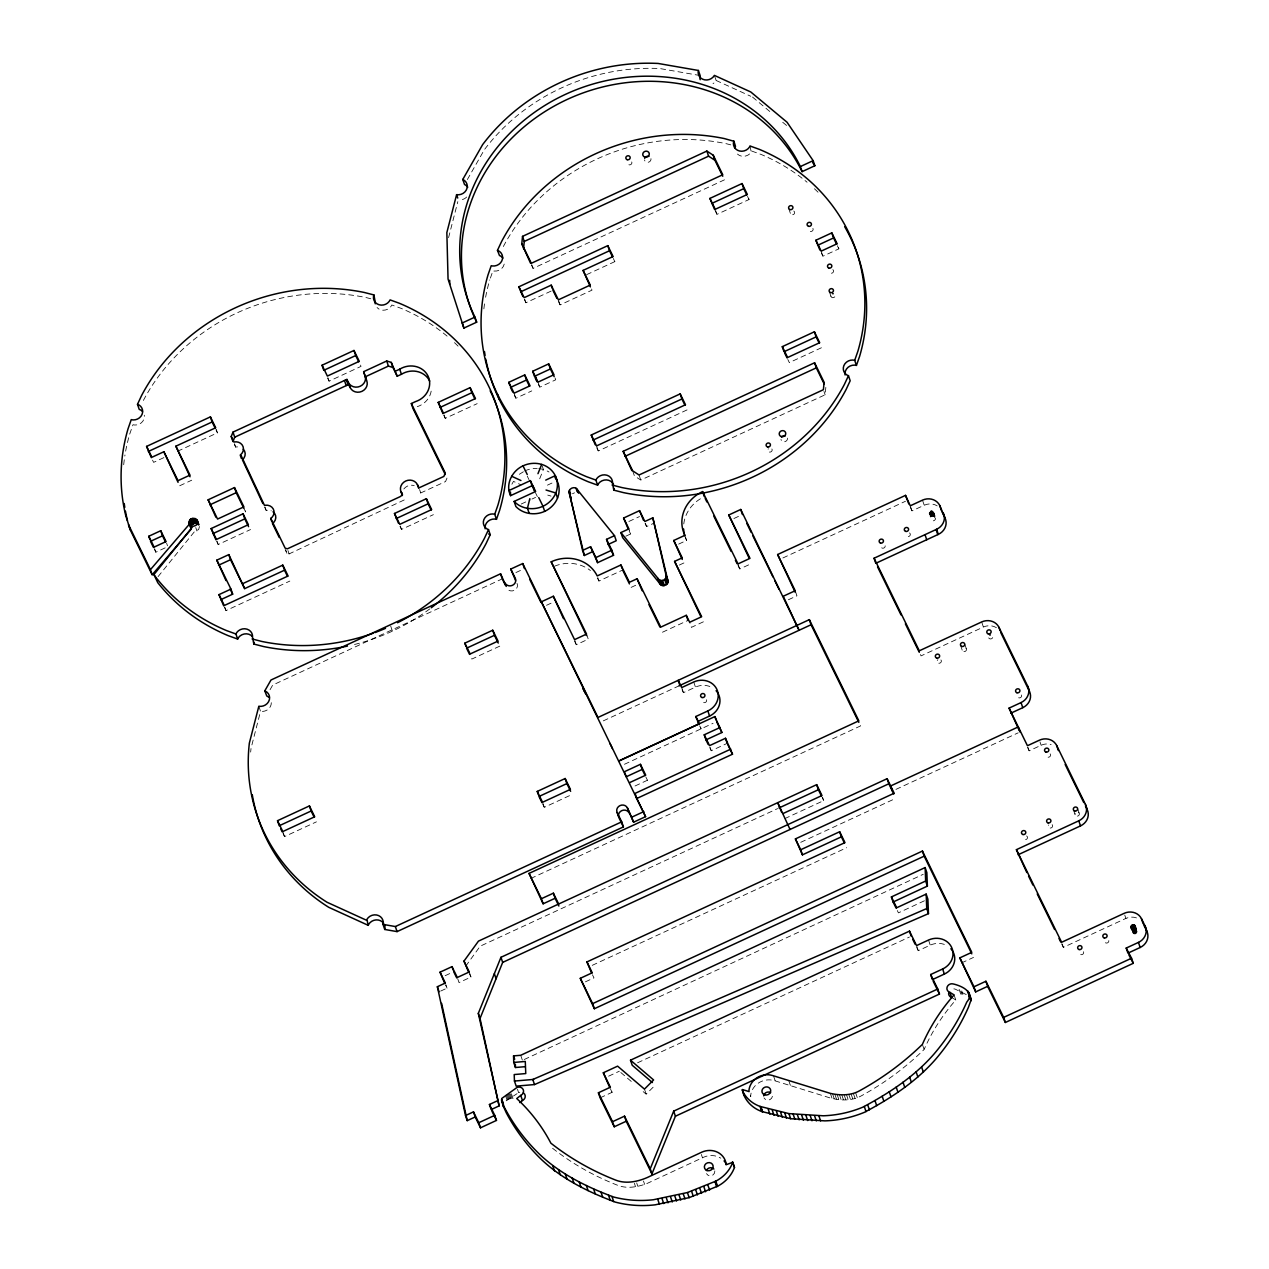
<?xml version="1.0" encoding="UTF-8"?>
<svg xmlns="http://www.w3.org/2000/svg" width="1269" height="1269" viewBox="0 0 1269 1269"><rect width="100%" height="100%" fill="white"/><g stroke="black" fill="none" stroke-linecap="round" stroke-linejoin="round"><path stroke-width="0.75" stroke-dasharray="5 3.75" d="M632.692 470.847L634.405 475.923L640.766 480.063L825.12 394.786L825.833 387.378M258.828 706.262L260.542 711.322L251.056 748.218A193.554 176.819 -18.7 0 0 250.659 752.073M448.56 237.668L457.823 201.644M1132.931 931.367C1131.742 935.11 1138.404 934.46 1136.961 931.065M490.389 278.101L492.943 270.773L494.022 271.058A8.804 8.042 -18.7 0 0 504.221 264.095M539.69 478.778L543.418 469.498L541.689 464.406M446.974 478.096L445.578 481.522L420.721 492.959L419.135 489.707M750.011 145.983L751.232 152.106A8.804 8.042 -18.7 0 1 737.463 154.072M511.883 484.219L513.485 481.395L521.131 484.901M467.357 179.548L484.361 149.71A193.554 176.819 -18.7 0 1 659.832 68.542L700.123 75.537M270.043 689.733L272.692 685.07L502.286 578.87M465.691 966.201L480.174 946.198L777.659 808.591M714.399 75.394L716.128 80.47L714.78 82.231A8.724 7.963 -18.7 0 1 713.019 83.643M158.07 576.634L194.68 531.394L198.662 529.554L199.455 526.508M954.082 994.912L955.811 1000.02L953.352 1002.827A193.205 176.502 -18.7 0 0 924.118 1049.479A271.534 248.058 -18.7 0 1 861.159 1095.94C851.737 1101.143 840.015 1100.715 829.878 1097.859L774.344 1080.633A17.592 16.069 -18.7 0 0 750.709 1095.242L750.74 1096.686L749.027 1091.578M643.193 1091.641L646.191 1094.195L655.312 1085.027M404.224 499.954L289.094 553.903L286.873 553.236L285.176 549.731M506.188 1100.794L517.07 1093.656M519.307 474.32L523.367 471.782M572.462 493.752L574.524 492.8M552.586 1148.271A271.534 248.058 -18.7 0 0 617.717 1185.309C627.029 1189.005 637.704 1186.991 646.825 1183.58L703.423 1157.312A17.592 16.069 -18.7 0 1 720.76 1158.153M524.224 1059.52L923.261 874.293M924.419 900.784L898.42 912.855L896.913 909.762M531.33 264.824L533.059 268.378L724.488 179.817M327.576 378.051L329.083 381.16L360.999 366.392L359.841 363.013M163.875 457.617L153.628 462.36L152.106 459.251M177.581 451.272L217.427 432.84L216.285 429.445M524.383 299.643L525.905 302.752L552.935 290.252M586.579 274.675L614.831 261.62L613.673 258.226M715.43 211.257L716.953 214.366L749.043 199.519L747.901 196.14M558.503 301.657L560.089 304.925L591.988 290.157L590.275 285.081M179.722 485.757L191.714 480.205M154.31 549.08L155.817 552.189L167.778 546.653L166.636 543.259M514.31 395.167L515.817 398.276L531.774 390.9M538.421 384.475L539.737 387.188L555.695 379.812L553.966 374.72M821.392 253.102L822.899 256.211L838.857 248.835L837.714 245.44M216.666 541.403L218.189 544.512L250.548 529.538M224.486 607.486L226.009 610.595L289.824 581.075M399.973 526.318L401.48 529.411L433.395 514.659M596.779 447.878L598.286 450.987L687.211 409.839M821.424 347.754L789.334 362.601L787.827 359.492M547.431 485.155L553.807 482.204M521.226 504.031L530.188 499.891M531.981 499.05L535.566 497.4M515.912 572.557L521.036 570.193M628.869 521.48L639.513 516.562M625.839 536.184L630.63 533.963L628.901 528.887M645.064 523.494L646.571 526.587L654.55 522.891M546.511 605.313L551.634 602.934M597.302 578.093A35.199 32.137 -18.6 0 1 598.952 581.028L622.651 570.051M678.645 544.115L686.592 540.435L685.45 537.025M733.91 518.513L740.747 515.357M499.748 646.159L471.862 659.055L470.355 655.962M631.137 587.388L638.783 583.851M679.359 565.054L683.959 562.928M574.587 641.242L576.285 644.715L588.261 639.164L586.548 634.072M737.987 565.482L739.716 569.02L751.708 563.452M782.894 557.963L905.463 501.271M910.396 507.41L911.967 510.899L924.213 505.236A13.198 12.055 -18.7 0 1 937.188 505.871M662.466 632.232L687.988 620.414M703.391 621.81L691.399 627.362L689.67 622.27M788.382 599.761L796.932 595.811L795.203 590.735M283.003 833.511L284.526 836.604L316.425 821.852M603.298 720.871L678.138 686.259M682.04 689.765L683.452 692.668L695.46 687.116A17.592 16.069 -18.7 0 1 712.797 687.957M624.443 764.287L713.067 723.298M542.751 804.229L544.274 807.338L572.16 794.442M635.039 785.987L647.444 780.245L646.302 776.866M709.736 747.631L711.259 750.74L727.2 743.348M996.403 627.679A13.198 12.055 -18.7 0 0 983.396 627.045L921.008 655.899L919.295 650.807M530.759 878.497L860.556 725.931L859.414 722.537M445.181 975.687L452.018 972.53M784.75 818.632L823.692 800.612L822.55 797.218M440.676 991.073L447.069 988.123L445.911 984.728M469.276 971.959L470.989 977.051L459.029 982.587L457.3 977.495M895.962 789.381L1018.182 732.832M800.723 842.33L895.898 798.296M1027.493 747.393L1029.159 750.804L1041.119 745.268A13.198 12.055 -18.7 0 1 1051.144 744.538M592.242 965.344L846.693 847.708M585.421 981.825L593.971 977.876L592.449 974.766M608.612 1076.191L619.32 1071.226M637.577 1062.787L909.413 937.045M600.126 1097.844L612.102 1092.323L610.373 1087.232M916.694 947.467L918.264 950.687L930.24 945.151A17.592 16.069 -18.7 0 1 947.578 945.992M961.553 962.949L973.513 957.413M1061.598 943.803L1063.343 947.356L1125.889 918.423A13.198 12.055 -18.7 0 1 1138.896 919.057M443.722 415.233L445.245 418.342L477.176 403.653M264.555 507.061L266.236 510.535L267.188 510.297A8.09 7.392 -18.7 0 1 271.265 510.804M730.754 144.856L725.947 143.619A193.554 176.819 -18.7 0 0 503.301 246.614M370.802 298.77L365.98 297.533A193.554 176.819 -18.7 0 0 143.334 400.528M547.748 495.1L551.016 496.1M751.724 151.059L761.035 154.421A193.554 176.819 -18.7 0 1 807.068 182.228M716.128 80.47L750.772 96.27M966.28 994.579L955.065 989.074A4.775 4.362 -18.7 0 0 950.386 989.994M951.655 997.466L955.811 1000.02M752.501 97.063L772.139 113.449M782.719 122.284L787.256 126.059M934.539 517.244C937.934 519.862 931.018 523.066 931.097 518.847M620.811 1072.511L632.755 1082.711M837.334 245.726L838.857 248.835M747.52 196.409L749.043 199.519M613.308 258.511L614.831 261.62M822.185 797.503L823.692 800.612M629.107 530.87L630.63 533.963M699.695 725.931L701.107 728.818L699.393 723.727M535.375 492.499L537.358 496.576M527.269 476.145L528.967 479.619M645.921 777.151L647.444 780.245M610.532 1089.103L612.102 1092.323M234.305 444.324L235.653 447.1A8.122 7.424 -18.7 0 1 239.809 447.18M215.92 429.731L217.427 432.84M243.918 508.441L245.631 511.946L244.489 508.568M469.482 973.942L470.989 977.051M445.546 985.014L447.069 988.123M1135.406 927.02L1137.135 932.096M1135.279 927.528L1136.992 932.62M1135.009 928.02L1136.723 933.096M1134.613 928.416L1136.326 933.508M1134.121 928.718L1135.85 933.794M1133.582 928.892L1135.295 933.984M1133.011 928.94L1134.724 934.016M1132.456 928.845L1134.169 933.921M1131.948 928.607L1133.677 933.698M1131.091 927.338L1133.265 933.349M1124.746 915.028L1125.889 918.423M1077.46 808.131L1079.189 813.207M1073.479 809.971L1075.208 815.047M1039.977 741.889L1041.119 745.268M1028.017 747.425L1029.159 750.804M981.667 621.953L983.396 627.045M922.484 500.145L924.213 505.236M964.599 643.653L966.328 648.745M1062.201 943.962L1063.343 947.356M960.601 645.398L962.314 650.474M910.254 505.808L911.967 510.899M821.186 251.135L822.899 256.211M829.307 291.569L831.021 296.66M788.779 208.592L790.492 213.668M823.978 391.391L825.12 394.786M715.24 209.29L716.953 214.366M961.775 990.978L962.917 994.373M960.728 990.994L961.886 994.404M959.126 989.392L960.855 994.484M928.511 940.059L930.24 945.151M916.551 945.595L918.264 950.687M922.389 1044.371L924.118 1049.479M855.655 1092.847L857.368 1097.955M853.371 1093.45L855.1 1098.557M851.087 1093.941L852.8 1099.049M639.053 474.987L640.766 480.063M848.771 1094.338L850.484 1099.43M846.439 1094.608L848.168 1099.7M844.107 1094.766L845.836 1099.858M841.775 1094.814L843.504 1099.906M839.459 1094.75L841.173 1099.842M645.429 523.193L646.571 526.587M837.143 1094.576L838.872 1099.668M834.859 1094.29L836.572 1099.382M693.731 682.008L695.46 687.116M832.591 1093.894L834.32 1098.986M830.354 1093.386L832.083 1098.478M710.101 747.346L711.259 750.74M558.376 299.833L560.089 304.925M681.723 687.56L683.452 692.668M596.573 445.895L598.286 450.987M531.901 264.983L533.059 268.378M524.763 299.357L525.905 302.752M788.779 1080.649L790.508 1085.741M773.551 1075.953L775.264 1081.061M538.024 382.112L539.737 387.188M514.104 393.184L515.817 398.276M701.36 1154.473L702.518 1157.883M444.102 414.963L445.245 418.342M644.462 1089.119L646.191 1094.195M542.561 802.262L544.274 807.338M419.579 489.564L420.721 492.959M643.478 1181.011L644.62 1184.405M636.673 1182.882L637.831 1186.277M634.373 1183.279L635.515 1186.674M400.338 526.032L401.48 529.411M327.941 377.765L329.083 381.16M390.693 626.045L392.407 631.137M520.718 1055.285L522.431 1060.345M517.466 1089.246L518.624 1092.641A4.775 4.362 -18.7 0 1 519.814 1092.26M511.423 1093.783L513.136 1098.891M510.392 1093.846L512.105 1098.954M509.361 1093.973L511.074 1099.081M508.33 1094.179L510.059 1099.287M507.33 1094.465L509.059 1099.557M506.347 1094.798L508.076 1099.906M505.395 1095.226L507.108 1100.318M287.952 550.524L289.094 553.903M285.715 549.842L286.873 553.236M265.078 507.14L266.236 510.535M234.511 443.706L235.653 447.1M217.047 541.133L218.189 544.512M224.867 607.201L226.009 610.595M195.759 527.571L196.901 530.965M282.813 831.544L284.526 836.604M154.675 548.795L155.817 552.189M738.003 563.912L739.716 569.02M597.81 577.633L598.952 581.028M574.571 639.624L576.285 644.715M706.468 699.742A2.205 2.015 -18.7 0 1 704.247 702.693A2.205 2.015 -18.7 0 1 702.709 699.568M524.731 470.942A24.634 22.509 -18.7 0 1 537.215 468.435M538.786 468.562A24.634 22.509 -18.7 0 1 549.033 472.02M429.731 608.93A193.554 176.819 -18.7 0 1 353.004 644.842M123.696 464.724A193.554 176.819 -18.7 0 1 124.981 455M125.647 451.129A193.554 176.819 -18.7 0 1 129.787 433.839L132.975 424.718L134.768 425.036A8.804 8.042 -18.7 0 0 144.317 415.233M447.1 336.142A193.554 176.819 -18.7 0 0 401.067 308.335L391.788 304.988L390.9 306.543A8.804 8.042 -18.7 0 1 377.067 307.558M454.476 342.662A193.554 176.819 -18.7 0 1 460.076 348.166M403.843 488.962A8.962 8.185 -18.7 0 1 414.217 485.599M431.174 391.138A19.876 18.163 -18.7 0 1 417.263 406.667M517.022 583.407A5.631 5.139 -18.7 0 1 514.167 590.386A5.631 5.139 -18.7 0 1 506.807 588.134M271.312 702.709A8.804 8.042 -18.7 0 1 260.542 711.322M940.916 659.928A2.189 1.999 -18.7 0 1 940.519 662.767A2.189 1.999 -18.7 0 1 937.474 662.545A2.189 1.999 -18.7 0 1 937.886 659.706M966.042 648.3A2.189 1.999 -18.7 0 1 964.599 651.584A2.189 1.999 -18.7 0 1 962.33 648.935M885.175 545.829A2.189 1.999 -18.7 0 1 882.748 548.208A2.189 1.999 -18.7 0 1 881.035 545.527M909.492 532.917A2.189 1.999 -18.7 0 1 909.001 536.39A2.189 1.999 -18.7 0 1 906.018 534.408M992.707 637.593A2.205 2.015 -18.7 0 1 988.694 637.895M1021.45 694.968A2.205 2.015 -18.7 0 1 1019.229 697.918A2.205 2.015 -18.7 0 1 1017.69 694.793M1026.589 835.954A2.189 1.999 -18.7 0 1 1026.288 839.428A2.189 1.999 -18.7 0 1 1023.195 837.603M1052.128 824.66A2.189 1.999 -18.7 0 1 1052.017 827.372A2.189 1.999 -18.7 0 1 1049.098 827.658A2.189 1.999 -18.7 0 1 1048.702 824.993M1083.488 951.734A2.189 1.999 -18.7 0 1 1081.347 954.7A2.189 1.999 -18.7 0 1 1079.745 951.639M1108.805 940.599A2.189 1.999 -18.7 0 1 1106.489 943.073A2.189 1.999 -18.7 0 1 1104.633 940.488M1078.476 812.43A2.205 2.015 -18.7 0 1 1079.062 815.079A2.205 2.015 -18.7 0 1 1076.239 815.999A2.205 2.015 -18.7 0 1 1075.16 813.508M1050.113 753.849A2.205 2.015 -18.7 0 1 1049.035 757.117A2.205 2.015 -18.7 0 1 1046.243 755.103M554.585 566.164A35.199 32.137 -18.6 0 1 590.434 570.542M686.592 540.435A35.199 32.137 -18.6 0 1 684.752 535.692M683.769 523.938A35.199 32.137 -18.6 0 1 701.075 498.384M714.828 1170.922A4.441 4.045 -18.7 0 1 706.468 1173.651M772.424 1096.305A4.441 4.045 -18.7 0 1 764.033 1097.923M466.643 197.044A8.756 7.995 -18.7 0 1 460.568 199.867M483.87 308.859A193.554 176.819 -18.7 0 1 484.948 301.086M485.615 297.216A193.554 176.819 -18.7 0 1 489.755 279.926M814.444 188.748A193.554 176.819 -18.7 0 1 820.044 194.252M631.724 161.94A2.205 2.015 -18.7 0 1 629.487 164.891A2.205 2.015 -18.7 0 1 627.965 161.75M771.869 448.956A2.205 2.015 -18.7 0 1 771.251 451.669A2.205 2.015 -18.7 0 1 768.332 451.478A2.205 2.015 -18.7 0 1 768.427 448.734M834.78 296.835A2.205 2.015 -18.7 0 1 830.989 295.106M793.775 211.051A2.205 2.015 -18.7 0 1 793.379 214.556A2.205 2.015 -18.7 0 1 790.317 212.637M812.89 228.372A2.205 2.015 -18.7 0 1 810.97 231.481A2.205 2.015 -18.7 0 1 809.114 228.515M832.829 269.631A2.205 2.015 -18.7 0 1 832.353 272.994A2.205 2.015 -18.7 0 1 829.212 271.455M787.446 438.122A3.299 3.014 -18.7 0 1 784.718 441.723A3.299 3.014 -18.7 0 1 780.974 439.391M650.965 158.641A3.299 3.014 -18.7 0 1 648.237 162.258A3.299 3.014 -18.7 0 1 644.509 159.91"/><path stroke-width="1.5" d="M501.509 1099.493L504.491 1107.583A216.666 197.948 -18.7 0 0 539.69 1154.393C560.533 1174.126 586.913 1187.086 613.593 1197A104.106 95.112 -18.7 0 0 653.376 1199.744L687.417 1192.543L715.811 1181.153A34.374 31.392 -18.7 0 0 732.752 1162.341L726.027 1164.752L725.995 1163.308A17.592 16.069 -18.7 0 0 701.694 1152.22L647.253 1177.537C637.609 1181.709 626.077 1184.104 616.004 1180.218A271.534 248.058 -18.7 0 1 550.873 1143.163A193.205 176.502 -18.7 0 0 519.322 1100.984L516.737 1098.557L520.734 1095.401A4.775 4.362 -18.7 0 0 523.145 1089.468A4.775 4.362 -18.7 0 0 516.895 1087.549L501.81 1098.431L503.301 1106.203L506.22 1112.675A216.666 197.948 -18.7 0 0 541.403 1159.485C562.246 1179.218 588.642 1192.178 615.306 1202.108A104.106 95.112 -18.7 0 0 655.105 1204.836L689.146 1197.635L717.54 1186.245A34.374 31.392 -18.7 0 0 734.481 1167.448L732.752 1162.341M521.797 243.775L522.527 236.367L706.865 151.074L713.241 155.215L722.759 174.741L531.33 263.286L521.797 243.775L530.458 263.048M523.526 248.851L524.24 241.443L522.527 236.367M742.191 1090.182A34.374 31.392 -18.7 0 0 760.052 1106.425L788.921 1113.611L823.216 1115.784A104.106 95.112 -18.7 0 0 862.714 1107.218C888.982 1093.307 914.489 1076.509 934.111 1053.904A216.666 197.948 -18.7 0 0 966.756 1002.113C975.449 992.009 961.426 985.839 953.352 983.983A4.775 4.362 -18.7 0 0 947.213 986.822A4.775 4.362 -18.7 0 0 949.926 992.374L954.082 994.912L951.623 997.735A193.205 176.502 -18.7 0 0 922.389 1044.371A271.534 248.058 -18.7 0 1 859.43 1090.848C850.706 1095.75 839.888 1095.528 830.354 1093.386L772.615 1075.541A17.592 16.069 -18.7 0 0 748.98 1090.134L749.027 1091.578L742.444 1089.563L743.92 1095.274A34.374 31.392 -18.7 0 0 761.765 1111.517L790.65 1118.703L824.929 1120.876A104.106 95.112 -18.7 0 0 864.427 1112.31C890.695 1098.399 916.218 1081.616 935.84 1059.012A216.666 197.948 -18.7 0 0 968.469 1007.205L971.102 999.798L968.786 995.784M529.839 498.654L527.444 508.25L529.173 513.342M196.806 519.544L198.535 524.636C195.585 521.194 189.113 524.954 191.143 529.189L152.169 574.746L150.44 569.654L189.43 524.113C187.812 511.645 205.927 523.748 192.951 526.318L153.914 574.571L157.768 582.677A193.554 176.819 -18.7 0 0 228.357 635.721L237.652 639.068L238.524 637.514A8.804 8.042 -18.7 0 1 252.372 636.499M347.452 646.095A193.554 176.819 -18.7 0 1 263.46 646.524L253.816 644.049L252.531 637.276A8.804 8.042 -18.7 0 0 236.811 632.438L235.923 633.992L237.652 639.068M253.816 644.049L254.244 642.352M142.493 411.489A8.804 8.042 -18.7 0 0 140.843 410.109L139.209 409.364L137.496 404.288L141.62 395.452A193.554 176.819 -18.7 0 1 364.251 292.457L373.895 294.931L373.467 296.613A8.804 8.042 -18.7 0 0 389.186 301.451L390.075 299.896L399.354 303.259A193.554 176.819 -18.7 0 1 497.924 505.125L494.736 514.262L496.465 519.338L494.672 519.021A8.804 8.042 -18.7 0 0 485.123 528.824M456.602 194.665L446.847 232.576L448.052 279.053L463.899 328.084L476.668 322.183A179.484 163.971 -18.7 0 1 567.338 99.379A179.484 163.971 -18.7 0 1 802.103 171.648L814.857 165.731L813.143 160.655L787.05 122.236L750.772 91.971L714.399 75.394L713.067 77.155A8.724 7.963 -18.7 0 1 698.394 70.461L658.103 63.45A193.554 176.819 -18.7 0 0 482.632 144.618L462.788 179.437A8.756 7.995 -18.7 0 1 456.602 194.665L457.744 198.059M582.598 550.413L569.495 493.53C567.211 488.787 575.238 485.17 577.458 489.85L614.497 535.661L616.226 540.737L608.248 544.433L613.546 555.283L597.588 562.659L590.577 546.733L582.598 550.413L584.327 555.505L592.29 551.809M845.091 374.99A8.804 8.042 -18.7 0 1 854.56 365.107L856.432 365.424L854.703 360.333L852.831 360.031A8.804 8.042 -18.7 0 0 846.899 374.99L848.469 375.687L850.182 380.763L846.058 389.615A193.554 176.819 -18.7 0 1 623.428 492.61L613.784 490.135L612.499 483.362A8.804 8.042 -18.7 0 0 596.779 478.524L595.891 480.079L597.604 485.155L588.324 481.808A193.554 176.819 -18.7 0 1 485.773 359.143M613.784 490.135L614.212 488.438M623.602 518.038L628.901 528.887L620.922 532.568L657.961 578.378C660.197 583.058 668.208 579.457 665.939 574.698L652.837 517.815L644.858 521.496L639.56 510.646L623.602 518.038L628.345 529.316M620.922 532.568L622.651 537.659L659.69 583.47C661.91 588.134 669.937 584.533 667.668 579.774L652.837 517.815M929.511 513.231C938.092 524.192 929.828 500.811 930.653 516.626M1131.076 926.798C1131.298 923.895 1136.389 924.625 1135.279 927.528C1133.043 932.096 1128.506 923.134 1132.218 930.193M496.465 519.338L499.653 510.217A193.554 176.819 -18.7 0 0 490.199 390.852M854.703 360.333L857.892 351.212A193.554 176.819 -18.7 0 0 759.322 149.345L750.011 145.983L749.519 147.03A8.804 8.042 -18.7 0 1 733.752 141.208L724.218 138.543A193.554 176.819 -18.7 0 0 501.588 241.538L497.464 250.358L499.463 255.513A8.804 8.042 -18.7 0 1 502.889 258.099M856.432 365.424L859.621 356.303A193.554 176.819 -18.7 0 0 844.694 226.707M537.961 473.686L541.689 464.406M497.416 1100.794L489.437 1104.49L491.166 1109.582L499.129 1105.886L478.318 1013.376L500.954 957.302L887.094 778.706L894.185 793.22L795.409 838.904L802.436 854.846L841.379 836.826L839.666 831.734L800.707 849.754L802.436 854.846M499.129 1105.886L480.031 1018.468L502.667 962.394L500.954 957.302M233.004 432.11L234.717 437.186L232.941 441.549L231.228 436.473L233.004 432.11L344.47 380.494L346.945 379.415L350.26 387.727A8.962 8.185 -18.7 0 0 361.966 391.344A8.962 8.185 -18.7 0 0 366.503 380.224L365.377 376.75L388.425 366.091L392.962 367.487L397.229 376.227L401.432 374.276A19.876 18.163 -18.7 0 1 429.699 381.049M252.261 794.695A193.554 176.819 -18.7 0 0 328.75 907.319L368.248 925.339L366.884 919.422A8.804 8.042 -18.7 0 1 383.016 924.387L395.357 926.544L621.699 821.836L617.178 812.572A5.631 5.139 -18.7 0 1 620.018 805.593A5.631 5.139 -18.7 0 1 627.378 807.861L633.612 822.185L645.588 816.649L522.749 563.547L510.772 569.067L515.515 580.314M368.248 925.339L368.597 924.498A8.804 8.042 -18.7 0 1 383.698 923.388M673.68 1111.136L675.409 1116.228L651.933 1173.888L650.22 1168.812L673.68 1111.136L937.743 988.995L930.669 974.529L942.645 968.993A17.592 16.069 -18.7 0 0 951.528 947.15A17.592 16.069 -18.7 0 0 928.511 940.059L916.551 945.595L909.492 931.129L630.503 1060.186L632.216 1065.262L652.425 1082.552M743.92 1095.274L742.444 1089.563M494.736 514.262L492.943 513.945A8.804 8.042 -18.7 0 0 486.868 528.856L488.502 529.601L484.377 538.437A193.554 176.819 -18.7 0 1 397.514 622.746M488.502 529.601L490.215 534.693L486.106 543.529A193.554 176.819 -18.7 0 1 431.238 607.788M848.469 375.687L844.345 384.523A193.554 176.819 -18.7 0 1 621.699 487.518L612.055 485.044M268.616 697.173A8.804 8.042 -18.7 0 0 266.776 696.015L264.793 690.859L270.979 680.01L500.573 573.794L506.236 586.437M597.604 485.155L598.492 483.6A8.804 8.042 -18.7 0 1 613.514 484.33M468.721 972.403L463.978 961.109L478.461 941.122L816.665 784.654L821.979 795.52L783.036 813.54M271.899 521.797L270.757 518.402L272.153 517.165A8.09 7.392 -18.7 0 0 265.459 505.221L264.507 505.443L240.682 454.699A8.122 7.424 -18.7 0 0 233.94 442.024L231.228 436.473M519.798 1102.602L522.463 1100.509A4.775 4.362 -18.7 0 0 523.336 1092.879M556.996 480.729L555.283 475.653A24.634 22.509 -18.7 0 0 523.002 465.85C512.153 470.751 505.078 484.409 510.582 495.656L532.06 485.726L530.347 480.634L508.869 490.58M545.733 480.11L555.283 475.653A24.634 22.509 -18.7 0 1 542.973 506.268L544.687 511.359C535.217 515.69 523.177 514.215 515.864 506.521L514.135 501.429L535.645 491.484L530.347 480.634M896.152 908.207L893.106 902.021L927.385 886.111L926.846 872.628L925.133 867.568L520.718 1055.285L513.548 1055.887L513.739 1062.439L515.452 1067.499L525.08 1066.69M893.106 902.021L891.393 896.929L925.656 881.019L925.133 867.568M513.739 1062.439L525.287 1061.455L525.763 1073.574L514.199 1074.557L514.453 1081.045L516.182 1086.121L534.503 1084.567L928.464 913.648L927.893 899.182L926.164 894.09L896.707 907.763L891.393 896.929M524.24 241.443L708.594 156.166L714.955 160.306L722.759 176.264M151.344 457.697L146.585 446.402L210.4 416.882L215.714 427.764L175.868 446.196L190.049 476.795M322.072 365.218L353.972 350.466L359.27 361.316L327.37 376.068L322.072 365.218L323.785 370.31L355.701 355.542L353.972 350.466M148.314 451.478L212.129 421.958L210.4 416.882M522.876 296.534L518.878 286.794L607.788 245.647L613.101 256.528L583.09 270.408L590.402 286.905M709.926 198.408L742.016 183.561L747.33 194.443L715.24 209.29L709.926 198.408L714.685 209.702M175.868 446.196L189.985 475.114L177.993 480.665L163.875 451.748L151.899 457.268L146.585 446.402M520.591 291.87L609.517 250.739L607.788 245.647M711.639 203.484L743.729 188.653L742.016 183.561M813.143 160.655L800.374 166.556A179.484 163.971 -18.7 0 0 565.609 94.287A179.484 163.971 -18.7 0 0 474.939 317.107L462.186 323.008L463.899 328.084M348.531 382.651A8.962 8.185 -18.7 0 0 360.253 386.252A8.962 8.185 -18.7 0 0 364.774 375.132L363.648 371.674L386.712 360.999L391.249 362.395L397.229 376.227M583.09 270.408L590.275 285.081L558.376 299.833L551.206 285.16L524.176 297.66L518.878 286.794M234.717 437.186L348.674 384.491L346.945 379.415M395.5 371.135L399.719 369.184A19.876 18.163 -18.7 0 1 427.986 375.973A19.876 18.163 -18.7 0 1 415.534 401.591L411.33 403.542L413.044 408.618L445.245 474.527M208.148 499.78L234.495 487.582L243.902 506.87L217.554 519.053L208.148 499.78L215.857 517.133M209.861 504.856L236.208 492.673L234.495 487.582M148.806 536.248L160.766 530.712L166.065 541.562L154.104 547.098L148.806 536.248L149.948 539.642M438.217 402.384L470.117 387.632L475.463 398.561L443.531 413.266L438.217 402.384L442.976 413.694M160.766 530.712L162.48 535.804L150.519 541.34L153.549 547.542M439.931 407.476L471.846 392.708L470.117 387.632M508.79 382.318L524.747 374.926L530.045 385.808L514.104 393.184L508.79 382.318L509.932 385.697M532.726 371.262L548.684 363.87L553.966 374.72L538.024 382.112L532.726 371.262L534.439 376.338L550.397 368.962L548.684 363.87M815.872 240.253L831.829 232.877L837.143 243.743L821.186 251.135L815.872 240.253L819.869 249.993M524.747 374.926L526.461 380.018L510.503 387.394L512.787 392.058M817.601 245.345L833.543 237.953L831.829 232.877M211.162 528.554L243.061 513.802L248.375 524.668L216.476 539.436L211.162 528.554L215.92 539.848M212.875 533.646L244.79 518.878L243.061 513.802M226.009 580.567L216.809 560.168L228.817 554.616L244.663 588.626L284.51 570.193L282.781 565.117L242.934 583.55M218.538 565.244L230.53 559.708L228.817 554.616M223.741 605.932L218.982 594.622L230.942 589.102L216.809 560.168M394.469 513.485L426.368 498.717L431.666 509.567L399.767 524.335L394.469 513.485L398.466 523.209M220.695 599.714L232.655 594.178L230.942 589.102M396.182 518.561L428.097 503.809L426.368 498.717M591.259 435.013L680.184 393.882L685.498 404.763L596.573 445.895L591.259 435.013L595.256 444.769M782.307 346.643L814.397 331.796L819.711 342.678L787.621 357.509L782.307 346.643L784.036 351.719L816.126 336.872L814.397 331.796M592.988 440.105L681.897 398.974L680.184 393.882M623.158 451.32L814.587 362.775L824.12 382.286L823.391 389.71L639.053 474.987L632.692 470.847L623.158 451.32L631.819 470.609M624.887 456.412L816.316 367.851L814.587 362.775M608.248 544.433L606.534 539.357L614.497 535.661M597.588 562.659L595.875 557.583L611.832 550.191L606.534 539.357M943.295 512.898A13.198 12.055 -18.7 0 1 936.617 529.284L874.071 558.217L875.8 563.293L938.346 534.36A13.198 12.055 -18.7 0 0 945.008 517.974L939.726 505.474A13.198 12.055 -18.7 0 0 922.484 500.145L910.254 505.808L905.527 495.37L777.627 554.521L795.203 590.735L783.243 596.256L799.089 630.281L740.731 509.456L728.771 515.008L749.995 558.36L738.003 563.912L702.598 491.595A35.199 32.137 -18.6 0 0 684.879 535.328L673.744 540.483L682.23 557.837L674.585 561.374L701.662 616.718L689.67 622.27L686.275 615.322L660.752 627.14L637.07 578.759L629.408 582.297L620.922 564.959L597.223 575.936A35.199 32.137 -18.6 0 0 551.19 561.802L586.548 634.072L574.571 639.624L553.347 596.256L541.387 601.792L597.985 717.445L809.336 619.653L858.843 720.84L529.046 873.405L543.132 903.798L555.092 898.278L553.379 893.186L541.403 898.722L543.132 903.798M464.851 643.145L492.737 630.233L498.035 641.083L470.149 653.979L464.851 643.145L465.993 646.524M492.737 630.233L494.45 635.309L466.564 648.205L469.593 654.407M277.514 820.694L309.414 805.926L314.712 816.776L282.813 831.544L277.514 820.694L279.228 825.754L311.127 811.002L309.414 805.926M678.741 685.974L811.05 624.745L809.336 619.653M697.014 719.888L695.856 716.493L707.848 710.941A17.592 16.069 -18.7 0 0 716.747 689.099A17.592 16.069 -18.7 0 0 693.731 682.008L681.723 687.56L678.201 680.327L679.93 685.434M537.263 791.412L565.149 778.516L570.431 789.366L542.561 802.262L537.263 791.412L538.405 794.791M716.097 690.701A17.592 16.069 -18.7 0 1 709.577 716.049L697.585 721.585L698.997 724.488M565.149 778.516L566.862 783.592L538.976 796.488L542.006 802.69M708.229 744.538L705.961 739.89L721.902 732.499L714.891 716.573L619.177 760.845L699.393 723.727L695.856 716.493M640.417 764.319L624.475 771.695L626.188 776.787L642.146 769.411L640.417 764.319L645.715 775.169L629.773 782.545M705.961 739.89L704.232 734.799L720.189 727.423M730.785 749.122L635.071 793.395L636.784 798.487L732.499 754.198L725.487 738.272L709.53 745.649L704.232 734.799M631.899 817.109L643.859 811.573M383.016 924.387L384.729 929.463L397.07 931.605L623.412 826.912L621.699 821.836M778.976 807.972L818.378 789.73L816.665 784.654M1019.15 730.294L1009.077 708.118L1021.037 702.582A13.198 12.055 -18.7 0 0 1027.7 686.196L998.925 627.267A13.198 12.055 -18.7 0 0 981.667 621.953L919.295 650.807L874.071 558.217M444.8 983.475L440.042 972.181L452.002 966.645L457.3 977.495L469.276 971.959L463.978 961.109M1010.79 713.21L1022.766 707.674A13.198 12.055 -18.7 0 0 1029.429 691.288L1027.7 686.196M465.517 1115.562L473.48 1111.866L475.209 1116.958L467.23 1120.638L465.517 1115.562L437.361 986.727L445.34 983.031L440.042 972.181M502.667 962.394L888.823 783.782L887.094 778.706M591.687 973.212L586.944 961.918L844.964 842.616L839.666 831.734M594.368 1008.728L592.639 1003.636L922.436 851.071L924.165 856.163L594.368 1008.728L580.282 978.32L592.242 972.784L586.944 961.918M1026.827 872.564L1016.406 849.675L1078.777 820.821A13.198 12.055 -18.7 0 0 1085.439 804.435L1056.665 745.506A13.198 12.055 -18.7 0 0 1039.406 740.192L1027.446 745.728L1009.077 708.118M1018.119 854.751L1080.506 825.897A13.198 12.055 -18.7 0 0 1087.168 809.527L1085.439 804.435M494.736 1115.34L496.465 1120.416L480.507 1127.808L478.778 1122.716L494.736 1115.34L489.437 1104.49M609.739 1087.501L603.314 1072.765L617.606 1066.15L644.462 1089.119L653.598 1079.951L630.503 1060.186M614.259 1126.777L612.546 1121.701L624.507 1116.165L626.22 1121.241L614.259 1126.777L600.126 1097.844L598.413 1092.768L610.373 1087.232L603.314 1072.765M975.671 991.882L973.957 986.79L985.918 981.254L987.631 986.346L975.671 991.882L959.824 957.873L971.784 952.337L922.436 851.071M950.878 948.736A17.592 16.069 -18.7 0 1 944.358 974.069L932.398 979.605L930.669 974.529M675.409 1116.228L939.457 994.071L937.743 988.995M1145.082 926.037L1146.811 931.113A13.198 12.055 -18.7 0 1 1140.165 947.483L1127.935 953.146L1126.206 948.07L1138.452 942.407A13.198 12.055 -18.7 0 0 1145.082 926.037L1141.434 918.645A13.198 12.055 -18.7 0 0 1124.175 913.331L1061.63 942.28L1016.406 849.675M1131.551 958.222L1133.265 963.314L1005.365 1022.481L1003.652 1017.389L1131.551 958.222L1126.206 948.07M926.164 894.09L926.735 908.556L532.79 1079.491L534.503 1084.567M514.453 1081.045L533.599 1079.427M497.464 250.358L497.749 250.437A8.804 8.042 -18.7 0 1 492.293 265.967L491.23 265.697L488.026 274.85A193.554 176.819 -18.7 0 0 586.611 476.716L595.891 480.079M252.087 638.957L261.731 641.432A193.554 176.819 -18.7 0 0 373.118 633.247M546.035 490.024L555.806 492.991L557.535 498.067M264.793 690.859L265.062 690.939A8.804 8.042 -18.7 0 1 258.828 706.262L249.343 743.142A193.554 176.819 -18.7 0 0 327.037 902.259L366.535 920.263M235.923 633.992L226.643 630.63A193.554 176.819 -18.7 0 1 156.055 577.601L153.914 574.571M488.597 533.948L490.215 534.693M137.496 404.288L139.114 405.033A8.804 8.042 -18.7 0 1 133.039 419.944L131.246 419.627L128.058 428.763A193.554 176.819 -18.7 0 0 125.726 515.515L130.247 529.839L152.169 574.746M511.772 476.303L520.94 480.523M514.135 501.429C521.448 509.139 533.503 510.598 542.973 506.268L538.738 497.591M812.683 162.543L814.857 165.731M1128.823 954.843L1133.265 963.314M1143.877 925.212L1146.811 931.113M985.918 981.254L1003.652 1017.389M987.631 986.346L1005.365 1022.481M746.807 523.462L751.169 532.361M752.914 535.93L772.948 576.872M774.693 580.425L779.055 589.324M749.17 558.249L728.771 515.008M705.183 498.463L706.912 501.985M713.812 516.102L731.087 551.38M735.401 560.2L737.13 563.722M682.262 559.455L673.744 540.483M700.853 616.623L674.585 561.374M642.177 590.767L637.07 578.759M648.935 604.583L659.928 627.045M622.651 570.051L629.44 583.93M563.547 618.701L553.347 596.256M583.153 688.734L585.77 694.08M833.543 237.953L836.588 244.171M1000.654 632.359L1029.429 691.288M1065.151 764.461L1083.774 802.579M1085.471 806.053L1087.168 809.527M743.729 188.653L746.775 194.855M816.126 336.872L819.155 343.09M816.316 367.851L824.104 383.825M784.781 353.274L787.066 357.937M877.529 566.862L901.022 614.942M905.368 623.84L919.279 652.329M1028.556 876.133L1032.903 885.032M1037.249 893.931L1054.65 929.543M1058.996 938.457L1060.741 942.01M811.05 624.745L858.827 722.378M888.823 783.782L893.773 793.95M959.824 957.873L973.957 986.79M609.517 250.739L612.546 256.957M681.897 398.974L684.943 405.192M912.776 939.425L915.123 944.247M933.175 981.223L939.457 994.071M818.378 789.73L821.424 795.949M841.379 836.826L844.408 843.044M552.935 290.252L556.901 298.405M643.542 520.385L639.56 510.646M795.409 838.904L800.707 849.754M781.72 812.414L777.723 802.674L790.048 829.482M550.397 368.962L554.188 376.703M716.604 721.664L721.902 732.499M727.962 744.903L732.499 754.198M535.106 377.702L537.088 381.763L535.375 376.687M526.461 380.018L529.49 386.236M590.577 546.733L595.875 557.583M523.002 465.85L527.254 474.527M532.06 485.726L534.709 491.151L532.996 486.059M471.846 392.708L474.892 398.958M586.548 635.642L551.19 561.802M642.146 769.411L645.175 775.597M529.649 579.235L540.895 602.267M583.296 689.083L585.025 692.636M609.881 743.364L612.419 748.583M636.07 797.154L645.588 816.649M510.772 569.067L515.293 578.331A5.631 5.139 -18.7 0 1 512.454 585.326A5.631 5.139 -18.7 0 1 505.094 583.058M627.378 807.861L633.612 822.185M503.032 580.409L505.3 585.041M623.412 826.912L618.891 817.648A5.631 5.139 -18.7 0 1 621.731 810.653A5.631 5.139 -18.7 0 1 629.091 812.921M411.33 403.542L445.26 473.004L443.864 476.43L418.992 487.867L417.422 484.631A8.962 8.185 -18.7 0 0 405.699 481.014A8.962 8.185 -18.7 0 0 401.178 492.134L402.321 495.529M494.45 635.309L498.241 643.066M566.862 783.592L570.638 791.333M355.701 355.542L358.715 361.744M428.097 503.809L431.127 510.011M734.481 1167.448L732.467 1161.769M348.674 384.491L350.26 387.727M401.178 492.134L402.511 494.878L400.163 496.655L287.381 548.827L285.144 548.145L270.757 518.402M553.379 893.186L558.677 904.051M555.092 898.278L558.883 906.034M529.046 873.405L541.403 898.722M580.282 978.32L592.639 1003.636M624.507 1116.165L650.22 1168.812M626.22 1121.241L651.933 1173.888M598.413 1092.768L612.546 1121.701M282.781 565.117L288.095 575.983L224.296 605.503L218.982 594.622M212.129 421.958L215.159 428.176M284.51 570.193L287.54 576.412M236.208 492.673L243.918 508.441M244.79 518.878L248.581 526.651M453.731 971.737L456.761 977.939M230.53 559.708L244.663 588.626M491.912 1111.121L496.465 1120.416M178.057 482.347L163.875 451.748M230.165 589.07L232.655 594.178M473.48 1111.866L478.778 1122.716M475.209 1116.958L480.507 1127.808M311.127 811.002L314.157 817.204M162.48 535.804L165.509 542.006M280.735 828.863L282.257 831.956M150.44 569.654L128.518 524.763L130.247 529.839M924.165 856.163L971.784 953.86M795.251 592.369L777.627 554.521M279.243 537.485L272.47 523.494L273.882 522.257A8.09 7.392 -18.7 0 0 273.025 511.788M262.873 503.571L242.411 459.79A8.122 7.424 -18.7 0 0 243.267 449.194M942.153 512.042L945.008 517.974M908.81 503.936L905.527 495.37M1141.434 918.645L1143.147 923.737M1134.93 925.545L1136.088 928.94M1134.518 925.212L1135.676 928.591M1134.026 924.974L1135.168 928.369M1133.471 924.879L1135.2 929.971M1132.9 924.927L1134.629 930.003M1138.452 942.407L1140.165 947.483M1132.36 925.101L1134.074 930.193M1131.869 925.402L1133.011 928.797M1131.472 925.799L1132.63 929.194M1131.202 926.275L1132.36 929.669M1056.665 745.506L1058.394 750.582M1078.777 820.821L1080.506 825.897M998.925 627.267L1000.083 630.661M1021.037 702.582L1022.766 707.674M1019.975 732.007L1018.261 726.915L890.632 785.955L892.361 791.047M939.726 505.474L941.439 510.55M933.54 512.946L934.682 516.324M933.238 512.502L934.381 515.896M932.826 512.153L933.968 515.547M932.318 511.93L933.476 515.325M931.763 511.835L932.921 515.23M931.208 511.883L932.35 515.262M936.617 529.284L938.346 534.36M930.653 512.057L931.795 515.436M936.078 529.522L937.791 534.614M930.161 512.359L931.319 515.737M929.78 512.755L930.923 516.15M800.374 166.556L802.103 171.648M925.006 534.646L926.719 539.737M733.847 141.002L735.481 146.284A8.804 8.042 -18.7 0 0 735.1 148.394M698.394 70.461L700.123 75.537A8.724 7.963 -18.7 0 0 700.218 79.693M713.241 155.215L714.955 160.306M706.865 151.074L708.594 156.166M968.945 992.596L971.023 998.719M968.358 991.708L971.102 999.798M967.961 991.311L971.023 1000.337M967.533 990.978L970.896 1000.876M925.656 881.019L927.385 886.111M926.735 908.556L928.464 913.648M942.645 968.993L944.358 974.069M949.926 992.374L951.655 997.466A4.775 4.362 -18.7 0 1 948.657 993.04M909.492 931.129L911.205 936.221M921.675 1067.197L923.404 1072.305M916.139 1071.893L917.868 1076.984M909.635 1077.111L911.364 1082.219M902.989 1082.171L904.718 1087.263M896.184 1087.041L897.913 1092.149M889.252 1091.752L890.981 1096.844M882.177 1096.257L883.906 1101.365M874.976 1100.588L876.705 1105.68M867.663 1104.728L869.376 1109.82M864.3 1106.505L866.013 1111.612M725.487 738.272L727.2 743.348M714.891 716.573L716.033 719.967M665.939 574.698L667.986 580.774M666.288 576.745L668.017 581.837M666.019 577.792L667.748 582.883M665.479 578.743L667.193 583.835M664.686 579.552L666.415 584.644M707.848 710.941L709.577 716.049M662.624 580.504L664.353 585.596M661.482 580.599L663.211 585.675M660.388 580.409L662.101 585.485M659.388 579.949L661.101 585.025M658.563 579.251L660.277 584.343M657.961 578.378L659.69 583.47M551.206 285.16L552.364 288.555M818.886 1115.816L820.599 1120.908M814.571 1115.8L816.284 1120.892M810.256 1115.673L811.986 1120.781M805.958 1115.467L807.687 1120.559M611.832 550.191L613.546 555.283M801.675 1115.15L803.404 1120.241M797.408 1114.721L799.137 1119.829M793.157 1114.214L794.886 1119.306M788.921 1113.611L790.65 1118.703M577.458 489.85L578.616 493.229M576.872 488.977L578.014 492.356M576.047 488.279L577.189 491.674M784.718 1112.897L786.447 1117.989M780.53 1112.088L782.259 1117.18M569.416 490.437L570.558 493.831M569.146 491.484L570.289 494.862M569.162 492.531L584.327 555.505M462.788 179.437L464.517 184.513A8.756 7.995 -18.7 0 1 467.769 187.225M776.374 1111.184L778.103 1116.276M772.266 1110.185L773.979 1115.277M768.173 1109.09L769.902 1114.182M760.892 1106.727L762.621 1111.818M760.575 1106.6L762.304 1111.692M760.052 1106.425L761.765 1111.517M474.939 317.107L476.668 322.183M497.48 394.215L499.209 399.291M617.178 812.572L618.32 815.967M522.749 563.547L524.462 568.607M715.811 1181.153L717.54 1186.245M715.288 1181.391L717.017 1186.499M714.986 1181.582L716.715 1186.674M707.864 1184.992L709.577 1190.084M500.573 573.794L502.286 578.87M703.835 1186.689L705.564 1191.781M699.79 1188.292L701.519 1193.383M695.698 1189.799L697.427 1194.89M691.573 1191.21L693.302 1196.318M687.417 1192.543L689.146 1197.635M683.245 1193.764L684.959 1198.872M399.719 369.184L401.432 374.276M679.026 1194.906L680.755 1199.998M373.895 294.931L375.18 301.705A8.804 8.042 -18.7 0 0 375.243 303.814M674.791 1195.937L676.52 1201.045M391.249 362.395L392.962 367.487M670.54 1196.889L672.269 1201.981M386.712 360.999L388.425 366.091M666.273 1197.73L668.002 1202.838M661.99 1198.491L663.719 1203.583M417.422 484.631L418.564 488.01M657.691 1199.142L659.42 1204.233M363.648 371.674L366.503 380.224M346.326 379.685L348.055 384.761M344.47 380.494L346.183 385.57M611.975 1196.54L613.688 1201.632M608.533 1195.255L610.246 1200.347M601.014 1192.21L602.743 1197.301M593.622 1188.958L595.351 1194.05M586.341 1185.5L588.07 1190.592M579.187 1181.836L580.916 1186.927M572.16 1177.965L573.889 1183.073M565.276 1173.92L566.989 1179.012M494.355 973.656L496.068 978.748M558.519 1169.669L560.248 1174.761M552.776 1165.799L554.49 1170.906M513.548 1055.887L514.691 1059.266M520.734 1095.401L522.463 1100.509M478.318 1013.376L480.031 1018.468M502.207 1100.651L503.349 1104.046M501.493 1100.572L503.476 1106.711M452.002 966.645L453.16 970.039M437.361 986.727L439.09 991.803M240.206 455.016L241.348 458.41M395.357 926.544L397.07 931.605M197.282 520.227L198.868 524.811M195.981 518.862L197.71 523.938M194.982 518.402L196.711 523.478M193.887 518.212L195.6 523.288M192.745 518.291L194.458 523.383M191.651 518.64L193.38 523.732M190.683 519.243L192.396 524.335M189.89 520.052L191.619 525.144M189.351 521.004L191.064 526.096M189.081 522.051L190.794 527.143M189.113 523.114L191.143 529.189M740.731 509.456L742.444 514.564M702.598 491.595L704.327 496.687M686.275 615.322L687.988 620.414M620.922 564.959L622.064 568.353M571.209 498.622L570.86 496.56M441.612 1003.351L467.23 1120.638M510.471 491.928L510.582 495.656M515.357 1064.231L515.452 1067.499M449.67 280.275L449.781 284.145M554.934 477.382A24.634 22.509 -18.7 0 1 544.687 511.359M385.49 628.377A193.554 176.819 -18.7 0 1 374.91 632.596M127.455 520.607A193.554 176.819 -18.7 0 1 125.441 511.153M124.79 507.346A193.554 176.819 -18.7 0 1 124.235 503.523M402.241 495.196A8.962 8.185 -18.7 0 1 402.178 493.038M384.618 925.275A8.804 8.042 -18.7 0 1 384.729 929.463M989.804 635.15A2.205 2.015 -18.7 0 1 990.343 634.976M684.752 535.692A35.199 32.137 -18.6 0 1 683.626 529.03M706.373 1170.526A4.441 4.045 -18.7 0 1 713.892 1169.035M724.06 1160.913A17.592 16.069 -18.7 0 1 726.423 1164.403M763.684 1095.861A4.441 4.045 -18.7 0 1 770.664 1092.657M485.075 355.336A193.554 176.819 -18.7 0 1 484.472 351.529M832.686 293.758A2.205 2.015 -18.7 0 1 833.257 293.71M781.561 437.091A3.299 3.014 -18.7 0 1 785.384 435.854M644.684 158.339A3.299 3.014 -18.7 0 1 648.919 156.388M701.963 697.506A2.205 2.015 -18.7 0 0 704.914 695.142A2.205 2.015 -18.7 0 0 701.376 694.064A2.205 2.015 -18.7 0 0 701.963 697.506M936.649 658.04A2.189 1.999 -18.7 0 0 939.631 655.772A2.189 1.999 -18.7 0 0 936.157 654.614A2.189 1.999 -18.7 0 0 936.649 658.04M961.775 646.429A2.189 1.999 -18.7 0 0 964.741 644.16A2.189 1.999 -18.7 0 0 961.283 643.002A2.189 1.999 -18.7 0 0 961.775 646.429M880.48 543.021A2.189 1.999 -18.7 0 0 883.446 540.753A2.189 1.999 -18.7 0 0 879.988 539.579A2.189 1.999 -18.7 0 0 880.48 543.021M905.622 531.378A2.189 1.999 -18.7 0 0 908.588 529.11A2.189 1.999 -18.7 0 0 905.13 527.952A2.189 1.999 -18.7 0 0 905.622 531.378M988.17 633.818A2.205 2.015 -18.7 0 0 991.121 631.454A2.205 2.015 -18.7 0 0 987.583 630.376A2.205 2.015 -18.7 0 0 988.17 633.818M1016.945 692.747A2.205 2.015 -18.7 0 0 1019.895 690.384A2.205 2.015 -18.7 0 0 1016.374 689.305A2.205 2.015 -18.7 0 0 1016.945 692.747M1022.909 834.51A2.189 1.999 -18.7 0 0 1025.764 832.115A2.189 1.999 -18.7 0 0 1022.227 831.116A2.189 1.999 -18.7 0 0 1022.909 834.51M1048.035 822.883A2.189 1.999 -18.7 0 0 1050.891 820.488A2.189 1.999 -18.7 0 0 1047.353 819.488A2.189 1.999 -18.7 0 0 1048.035 822.883M1079.078 949.545A2.189 1.999 -18.7 0 0 1081.934 947.134A2.189 1.999 -18.7 0 0 1078.412 946.151A2.189 1.999 -18.7 0 0 1079.078 949.545M1104.22 937.902A2.189 1.999 -18.7 0 0 1107.076 935.507A2.189 1.999 -18.7 0 0 1103.554 934.523A2.189 1.999 -18.7 0 0 1104.22 937.902M1074.684 810.97A2.205 2.015 -18.7 0 0 1077.635 808.623A2.205 2.015 -18.7 0 0 1074.097 807.544A2.205 2.015 -18.7 0 0 1074.684 810.97M1045.91 752.041A2.205 2.015 -18.7 0 0 1048.844 749.693A2.205 2.015 -18.7 0 0 1045.323 748.615A2.205 2.015 -18.7 0 0 1045.91 752.041M707.182 1170.573A4.441 4.045 -18.7 0 0 713.099 1165.83A4.441 4.045 -18.7 0 0 705.976 1163.657A4.441 4.045 -18.7 0 0 707.182 1170.573M764.731 1094.861A4.441 4.045 -18.7 0 0 770.68 1090.134A4.441 4.045 -18.7 0 0 763.573 1087.93A4.441 4.045 -18.7 0 0 764.731 1094.861M627.219 159.704A2.205 2.015 -18.7 0 0 630.154 157.356A2.205 2.015 -18.7 0 0 626.648 156.261A2.205 2.015 -18.7 0 0 627.219 159.704M767.713 446.989A2.205 2.015 -18.7 0 0 770.362 444.356A2.205 2.015 -18.7 0 0 766.714 443.658A2.205 2.015 -18.7 0 0 767.713 446.989M830.513 292.584A2.205 2.015 -18.7 0 0 833.447 290.236A2.205 2.015 -18.7 0 0 829.926 289.142A2.205 2.015 -18.7 0 0 830.513 292.584M789.984 209.591A2.205 2.015 -18.7 0 0 792.919 207.244A2.205 2.015 -18.7 0 0 789.397 206.149A2.205 2.015 -18.7 0 0 789.984 209.591M808.686 226.358A2.205 2.015 -18.7 0 0 811.383 223.772A2.205 2.015 -18.7 0 0 807.75 222.995A2.205 2.015 -18.7 0 0 808.686 226.358M828.705 267.997A2.205 2.015 -18.7 0 0 831.845 265.903A2.205 2.015 -18.7 0 0 828.467 264.507A2.205 2.015 -18.7 0 0 828.705 267.997M781.307 436.568A3.299 3.014 -18.7 0 0 785.717 433.03A3.299 3.014 -18.7 0 0 780.435 431.397A3.299 3.014 -18.7 0 0 781.307 436.568M644.842 157.086A3.299 3.014 -18.7 0 0 649.252 153.565A3.299 3.014 -18.7 0 0 643.954 151.931A3.299 3.014 -18.7 0 0 644.842 157.086"/></g></svg>
